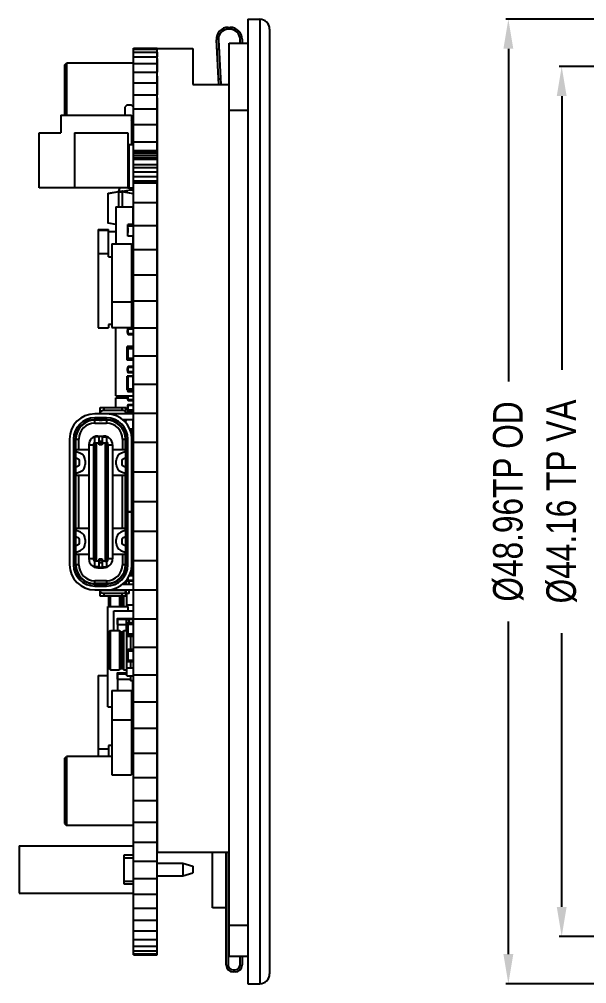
# Model space of a CAD drawing. Header units: millimetres. Extents: x -49 to 153, y -182 to -55.
# Drawn here: x -49.02 to -20.23, y -151.05 to -102.09 of the extents above; entities that cross this region are included whole.
import ezdxf

# ---------------------------------------------------------------- set-up
doc = ezdxf.new("R2010")
doc.units = ezdxf.units.MM
doc.header["$LTSCALE"] = 1.21
doc.header["$MEASUREMENT"] = 0
doc.header["$PDMODE"] = 3
doc.header["$PDSIZE"] = 0.3125
doc.layers.get('0').update_dxf_attribs({"linetype": 'CONTINUOUS'})
doc.layers.get('DEFPOINTS').update_dxf_attribs({"linetype": 'CONTINUOUS'})
doc.layers.add('Dim', color=3, linetype='CONTINUOUS', lineweight=25)
doc.styles.get("Standard").update_dxf_attribs({"font": 'txt', "width": 0.8})
doc.dimstyles.get("Standard").update_dxf_attribs({"dimtxt": 0.15625, "dimasz": 0.1875, "dimexe": 0.125, "dimexo": 0.0625, "dimgap": 0.09, "dimtad": 0, "dimtih": 1, "dimtoh": 1, "dimzin": 4, "dimdsep": 46, "dimtxsty": 'Standard', "dimblk": '_FILLED', "dimblk1": '_FILLED', "dimblk2": '_FILLED', "dimcen": 0.09, "dimazin": 1, "dimtp": 0.01, "dimtm": 0.01, "dimtfac": 1, "dimtofl": 0, "dimtmove": 0, "dimatfit": 3, "dimldrblk": '_FILLED', "dimfxl": 1, "dimtolj": 1, "dimtzin": 4, "dimarcsym": 0})

# ---------------------------------------------------------------- blocks, each defined once
blk = doc.blocks.new('_FILLED')
at = {"color": 0, "linetype": 'ByBlock'}
blk.add_solid([(0, 0), (-1, 0.167), (-1, -0.167)], dxfattribs=at)
blk = doc.blocks.new('*D60')
at = {"layer": 'DEFPOINTS', "color": 0}
for p in [(8.742, -104.694), (-18.975, -148.454), (8.742, -148.454)]:
    blk.add_point(p, dxfattribs=at)
at = {"layer": 'Dim', "color": 0, "lineweight": -2}
for p, q in [((8.68, -104.694), (-19.1, -104.694)), ((-18.975, -106.194), (-18.975, -119.884)), ((-18.975, -146.954), (-18.975, -133.264)), ((8.68, -148.454), (-19.1, -148.454))]:
    blk.add_line(p, q, dxfattribs=at)
at = {"layer": 'Dim', "color": 0, "lineweight": -2, "xscale": 1.5, "yscale": 1.5, "zscale": 1.5}
for p, rotation in [((-18.975, -104.694), 90), ((-18.975, -148.454), 270)]:
    blk.add_blockref('_FILLED', p, dxfattribs=dict(at, rotation=rotation))
at = {"layer": 'Dim', "color": 0, "insert": (-18.975, -126.574), "char_height": 1.5, "attachment_point": 5, "rotation": 90, "line_spacing_factor": 1.5}
blk.add_mtext('\\A1;%%C43.76 TP AA', dxfattribs=at)
blk = doc.blocks.new('*D61')
at = {"layer": 'DEFPOINTS', "color": 0}
for p in [(8.742, -102.094), (-24.203, -151.054), (8.742, -151.054)]:
    blk.add_point(p, dxfattribs=at)
at = {"layer": 'Dim', "color": 0, "lineweight": -2}
for p, q in [((8.68, -102.094), (-24.328, -102.094)), ((-24.203, -103.594), (-24.203, -120.484)), ((-24.203, -149.554), (-24.203, -132.664)), ((8.68, -151.054), (-24.328, -151.054))]:
    blk.add_line(p, q, dxfattribs=at)
at = {"layer": 'Dim', "color": 0, "lineweight": -2, "xscale": 1.5, "yscale": 1.5, "zscale": 1.5}
for p, rotation in [((-24.203, -102.094), 90.00000000000001), ((-24.203, -151.054), 270)]:
    blk.add_blockref('_FILLED', p, dxfattribs=dict(at, rotation=rotation))
at = {"layer": 'Dim', "color": 0, "insert": (-24.203, -126.574), "char_height": 1.5, "attachment_point": 5, "rotation": 90, "line_spacing_factor": 1.5}
blk.add_mtext('\\A1;%%C48.96TP OD', dxfattribs=at)
blk = doc.blocks.new('*D63')
at = {"layer": 'DEFPOINTS', "color": 0}
for p in [(8.742, -104.494), (-21.498, -148.654), (8.742, -148.654)]:
    blk.add_point(p, dxfattribs=at)
at = {"layer": 'Dim', "color": 0, "lineweight": -2}
for p, q in [((8.68, -104.494), (-21.623, -104.494)), ((-21.498, -105.994), (-21.498, -119.884)), ((-21.498, -147.154), (-21.498, -133.264)), ((8.68, -148.654), (-21.623, -148.654))]:
    blk.add_line(p, q, dxfattribs=at)
at = {"layer": 'Dim', "color": 0, "lineweight": -2, "xscale": 1.5, "yscale": 1.5, "zscale": 1.5}
for p, rotation in [((-21.498, -104.494), 90), ((-21.498, -148.654), 270)]:
    blk.add_blockref('_FILLED', p, dxfattribs=dict(at, rotation=rotation))
at = {"layer": 'Dim', "color": 0, "insert": (-21.498, -126.574), "char_height": 1.5, "attachment_point": 5, "rotation": 90, "line_spacing_factor": 1.5}
blk.add_mtext('\\A1;%%C44.16 TP VA', dxfattribs=at)

msp = doc.modelspace()

# ---------------------------------------------------------------- linework, layer by layer
at = {"color": 7, "linetype": 'Continuous'}
for p, q in [((-37.416, -102.094), (-37.416, -151.054)), ((-37.416, -102.094), (-36.816, -102.094)), ((-36.816, -102.094), (-36.816, -151.054)), ((-38.416, -102.504), (-38.316, -102.504)), ((-38.316, -102.604), (-38.416, -102.604)), ((-36.316, -102.594), (-36.316, -150.554)), ((-38.887, -105.408), (-39.015, -103.138)), ((-38.915, -103.133), (-38.787, -105.408)), ((-38.366, -149.654), (-38.366, -103.304)), ((-38.366, -103.304), (-37.416, -103.304)), ((-37.816, -103.304), (-37.816, -103.104)), ((-37.716, -103.104), (-37.716, -103.304)), ((-43.216, -149.586), (-43.216, -103.562)), ((-43.216, -103.562), (-42.018, -103.562)), ((-43.216, -103.611), (-42.018, -103.611)), ((-43.216, -103.758), (-42.018, -103.758)), ((-42.018, -108.875), (-42.018, -103.562)), ((-42.016, -103.574), (-40.216, -103.574)), ((-42.016, -103.758), (-42.016, -104.003)), ((-40.216, -103.574), (-40.216, -105.408)), ((-38.887, -103.634), (-38.987, -103.634)), ((-43.216, -104.003), (-42.018, -104.003)), ((-42.016, -104.089), (-42.016, -104.782)), ((-43.216, -104.345), (-42.018, -104.345)), ((-43.216, -104.782), (-42.018, -104.782)), ((-42.016, -104.974), (-42.016, -105.934)), ((-38.803, -105.134), (-38.903, -105.134)), ((-43.216, -105.313), (-42.018, -105.313)), ((-40.216, -105.408), (-38.366, -105.408)), ((-43.216, -105.934), (-42.018, -105.934)), ((-42.016, -106.074), (-42.016, -144.374)), ((-43.216, -106.644), (-42.018, -106.644)), ((-38.366, -106.703), (-37.416, -106.703)), ((-43.216, -107.439), (-42.018, -107.439)), ((-43.216, -108.316), (-42.018, -108.316)), ((-43.216, -108.76), (-42.018, -108.76)), ((-43.216, -108.776), (-42.018, -108.776)), ((-43.216, -108.875), (-42.018, -108.875)), ((-43.216, -108.992), (-42.018, -108.992)), ((-43.216, -109.109), (-42.018, -109.109)), ((-43.216, -109.196), (-42.018, -109.196)), ((-43.216, -109.467), (-42.018, -109.467)), ((-43.216, -109.619), (-42.018, -109.619)), ((-43.216, -109.838), (-42.018, -109.838)), ((-43.216, -110.073), (-42.018, -110.073)), ((-43.216, -110.301), (-42.018, -110.301)), ((-43.216, -110.324), (-42.018, -110.324)), ((-43.216, -110.39), (-42.018, -110.39)), ((-42.018, -149.586), (-42.018, -110.324)), ((-43.216, -111.399), (-42.018, -111.399)), ((-43.216, -112.563), (-42.018, -112.563)), ((-43.216, -113.787), (-42.018, -113.787)), ((-43.216, -115.066), (-42.018, -115.066)), ((-43.216, -116.394), (-42.018, -116.394)), ((-43.216, -117.766), (-42.018, -117.766)), ((-43.216, -119.175), (-42.018, -119.175)), ((-43.216, -120.616), (-42.018, -120.616)), ((-43.216, -122.083), (-42.018, -122.083)), ((-43.216, -123.568), (-42.018, -123.568)), ((-43.216, -125.067), (-42.018, -125.067)), ((-43.216, -126.572), (-42.018, -126.572)), ((-43.216, -128.077), (-42.018, -128.077)), ((-43.216, -129.576), (-42.018, -129.576)), ((-43.216, -131.062), (-42.018, -131.062)), ((-43.216, -132.528), (-42.018, -132.528)), ((-43.216, -133.969), (-42.018, -133.969)), ((-43.216, -135.379), (-42.018, -135.379)), ((-43.216, -136.75), (-42.018, -136.75)), ((-43.216, -138.078), (-42.018, -138.078)), ((-43.216, -139.357), (-42.018, -139.357)), ((-43.216, -140.581), (-42.018, -140.581)), ((-43.216, -141.746), (-42.018, -141.746)), ((-43.216, -142.845), (-42.018, -142.845)), ((-43.216, -143.874), (-42.018, -143.874)), ((-42.016, -144.374), (-38.366, -144.374)), ((-39.216, -147.197), (-39.216, -144.374)), ((-38.516, -150.104), (-38.516, -144.374)), ((-38.416, -144.374), (-38.416, -150.104)), ((-43.216, -144.83), (-42.018, -144.83)), ((-43.216, -145.707), (-42.018, -145.707)), ((-43.216, -146.502), (-42.018, -146.502)), ((-43.216, -147.212), (-42.018, -147.212)), ((-38.516, -147.197), (-39.216, -147.197)), ((-43.216, -147.834), (-42.018, -147.834)), ((-38.366, -148.082), (-37.416, -148.082)), ((-43.216, -148.364), (-42.018, -148.364)), ((-43.216, -148.802), (-42.018, -148.802)), ((-43.216, -149.144), (-42.018, -149.144)), ((-43.216, -149.389), (-42.018, -149.389)), ((-43.216, -149.537), (-42.018, -149.537)), ((-43.216, -149.586), (-42.018, -149.586)), ((-38.366, -149.654), (-37.416, -149.654)), ((-37.816, -150.104), (-37.816, -149.654)), ((-37.716, -149.654), (-37.716, -150.104)), ((-38.166, -150.354), (-38.066, -150.354)), ((-38.066, -150.454), (-38.166, -150.454)), ((-37.416, -151.054), (-36.816, -151.054))]:
    msp.add_line(p, q, dxfattribs=at)
at = {"color": 6, "linetype": 'Continuous'}
for p, q in [((-46.716, -104.424), (-46.616, -104.324)), ((-46.716, -104.424), (-46.716, -106.955)), ((-46.616, -104.324), (-46.616, -106.955)), ((-43.216, -104.324), (-46.616, -104.324)), ((-43.566, -106.455), (-43.666, -106.555)), ((-43.666, -106.555), (-43.666, -106.955)), ((-43.316, -106.455), (-43.566, -106.455)), ((-43.216, -106.555), (-43.316, -106.455)), ((-46.916, -106.955), (-46.916, -107.855)), ((-46.916, -106.955), (-43.316, -106.955)), ((-43.316, -106.955), (-43.316, -108.455)), ((-43.316, -107.229), (-43.216, -107.055)), ((-48.016, -110.655), (-48.016, -107.855)), ((-48.016, -107.855), (-46.916, -107.855)), ((-46.216, -107.855), (-46.216, -110.655)), ((-46.216, -107.855), (-43.516, -107.855)), ((-43.516, -107.855), (-43.516, -110.655)), ((-43.216, -107.824), (-43.316, -107.824)), ((-43.516, -108.455), (-43.466, -108.455)), ((-43.466, -108.455), (-43.466, -110.655)), ((-43.466, -108.455), (-43.216, -108.455)), ((-46.216, -110.655), (-48.016, -110.655)), ((-43.516, -110.655), (-46.216, -110.655)), ((-44.516, -110.948), (-44.516, -112.426)), ((-44.516, -110.948), (-44.5, -110.948)), ((-44.5, -110.928), (-43.981, -110.837)), ((-43.981, -110.857), (-44.5, -110.948)), ((-44.5, -110.948), (-44.5, -110.928)), ((-44.5, -112.426), (-44.5, -110.948)), ((-43.981, -110.819), (-43.981, -110.837)), ((-43.801, -110.837), (-43.981, -110.837)), ((-43.981, -110.857), (-43.981, -110.837)), ((-43.981, -110.857), (-43.981, -111.616)), ((-43.981, -110.857), (-43.801, -110.857)), ((-43.801, -110.837), (-43.233, -110.937)), ((-43.801, -110.857), (-43.801, -110.837)), ((-43.801, -110.857), (-43.801, -111.616)), ((-43.233, -110.957), (-43.801, -110.857)), ((-43.784, -110.817), (-43.371, -110.759)), ((-43.551, -110.881), (-43.551, -110.861)), ((-43.541, -110.861), (-43.551, -110.861)), ((-43.541, -110.883), (-43.541, -110.783)), ((-43.516, -110.655), (-43.466, -110.655)), ((-43.466, -110.655), (-43.216, -110.655)), ((-43.216, -110.77), (-43.45, -110.77)), ((-43.233, -110.937), (-43.233, -110.957)), ((-43.233, -110.957), (-43.233, -112.417)), ((-44.116, -111.616), (-44.116, -113.493)), ((-44.116, -111.616), (-43.236, -111.616)), ((-43.236, -112.504), (-43.236, -111.616)), ((-44.5, -112.426), (-44.516, -112.426)), ((-44.5, -112.426), (-44.116, -112.494)), ((-44.5, -112.446), (-44.5, -112.426)), ((-44.116, -112.513), (-44.5, -112.446)), ((-43.516, -113.103), (-43.516, -112.504)), ((-43.216, -112.504), (-43.516, -112.504)), ((-43.216, -112.603), (-43.516, -112.603)), ((-43.236, -112.418), (-43.233, -112.417)), ((-43.233, -112.437), (-43.236, -112.437)), ((-43.233, -112.417), (-43.233, -112.437)), ((-45.016, -112.773), (-45.016, -117.754)), ((-45.016, -112.773), (-44.488, -112.773)), ((-45.016, -112.807), (-44.488, -112.807)), ((-44.488, -114.153), (-44.488, -112.773)), ((-44.488, -112.866), (-44.116, -112.868)), ((-43.517, -112.688), (-43.517, -112.919)), ((-43.517, -112.688), (-43.516, -112.688)), ((-43.517, -112.723), (-43.516, -112.723)), ((-43.517, -112.763), (-43.516, -112.763)), ((-43.516, -112.77), (-43.517, -112.77)), ((-43.517, -112.792), (-43.516, -112.792)), ((-43.517, -112.799), (-43.516, -112.799)), ((-43.517, -112.858), (-43.516, -112.858)), ((-43.517, -112.919), (-43.516, -112.919)), ((-44.316, -113.493), (-44.316, -117.738)), ((-44.316, -113.493), (-43.318, -113.493)), ((-43.216, -113.103), (-43.516, -113.103)), ((-43.318, -113.493), (-43.318, -117.738)), ((-43.252, -113.524), (-43.318, -113.524)), ((-43.318, -113.544), (-43.232, -113.544)), ((-43.252, -113.524), (-43.252, -113.616)), ((-43.236, -113.531), (-43.236, -113.103)), ((-43.236, -113.187), (-43.216, -113.187)), ((-43.232, -113.616), (-43.232, -113.544)), ((-45.016, -113.981), (-44.488, -113.981)), ((-43.216, -113.616), (-43.318, -113.616)), ((-44.488, -114.153), (-44.316, -114.153)), ((-43.216, -114.116), (-43.318, -114.116)), ((-43.236, -114.629), (-43.236, -114.116)), ((-43.236, -114.292), (-43.216, -114.292)), ((-43.236, -114.376), (-43.216, -114.376)), ((-43.216, -114.629), (-43.318, -114.629)), ((-43.216, -115.129), (-43.318, -115.129)), ((-43.318, -115.204), (-43.216, -115.204)), ((-43.216, -115.643), (-43.318, -115.643)), ((-44.316, -116.438), (-43.318, -116.438)), ((-43.216, -116.143), (-43.318, -116.143)), ((-43.318, -116.276), (-43.216, -116.276)), ((-43.216, -116.476), (-43.318, -116.476)), ((-43.247, -116.818), (-43.318, -116.818)), ((-43.318, -116.849), (-43.216, -116.849)), ((-43.247, -116.818), (-43.247, -117.123)), ((-43.247, -117.093), (-43.318, -117.093)), ((-43.318, -117.123), (-43.247, -117.123)), ((-43.318, -117.123), (-43.247, -117.123)), ((-43.236, -117.121), (-43.236, -117.788)), ((-45.016, -117.754), (-44.488, -117.754)), ((-44.488, -117.582), (-44.488, -117.754)), ((-44.316, -117.582), (-44.488, -117.582)), ((-44.316, -117.738), (-43.318, -117.738)), ((-44.116, -121.205), (-44.116, -117.738)), ((-43.523, -117.888), (-43.521, -117.888)), ((-43.523, -117.996), (-43.523, -117.889)), ((-43.523, -117.933), (-43.521, -117.933)), ((-43.521, -117.951), (-43.523, -117.951)), ((-43.521, -117.817), (-43.521, -118.061)), ((-43.521, -117.817), (-43.216, -117.817)), ((-43.49, -118.091), (-43.49, -117.786)), ((-43.247, -117.786), (-43.49, -117.786)), ((-43.247, -117.786), (-43.247, -118.091)), ((-43.236, -117.574), (-43.216, -117.574)), ((-43.216, -117.674), (-43.236, -117.674)), ((-43.216, -117.674), (-43.236, -117.674)), ((-43.236, -117.713), (-43.216, -117.713)), ((-43.523, -117.995), (-43.521, -117.995)), ((-43.523, -117.996), (-43.521, -117.996)), ((-43.247, -118.061), (-43.521, -118.061)), ((-43.49, -118.091), (-43.247, -118.091)), ((-43.49, -118.091), (-43.247, -118.091)), ((-43.236, -118.089), (-43.236, -118.713)), ((-43.236, -118.292), (-43.216, -118.292)), ((-43.221, -118.076), (-43.216, -118.076)), ((-43.216, -118.276), (-43.221, -118.276)), ((-43.551, -118.951), (-43.551, -118.849)), ((-43.541, -118.849), (-43.551, -118.849)), ((-43.541, -118.899), (-43.551, -118.899)), ((-43.541, -118.951), (-43.551, -118.951)), ((-43.551, -119.066), (-43.551, -118.964)), ((-43.541, -118.964), (-43.551, -118.964)), ((-43.541, -118.97), (-43.551, -118.97)), ((-43.541, -119.393), (-43.541, -118.713)), ((-43.216, -118.713), (-43.541, -118.713)), ((-43.541, -118.763), (-43.516, -118.763)), ((-43.541, -118.813), (-43.521, -118.813)), ((-43.523, -118.927), (-43.523, -118.853)), ((-43.523, -118.853), (-43.521, -118.853)), ((-43.523, -118.864), (-43.521, -118.864)), ((-43.521, -118.916), (-43.523, -118.916)), ((-43.523, -118.927), (-43.521, -118.927)), ((-43.523, -119.029), (-43.523, -118.955)), ((-43.521, -118.955), (-43.523, -118.955)), ((-43.521, -118.778), (-43.521, -119.327)), ((-43.521, -118.778), (-43.216, -118.778)), ((-43.521, -118.809), (-43.216, -118.809)), ((-43.516, -118.738), (-43.516, -118.762)), ((-43.241, -118.738), (-43.516, -118.738)), ((-43.49, -119.357), (-43.49, -118.748)), ((-43.247, -118.748), (-43.49, -118.748)), ((-43.247, -118.748), (-43.247, -119.357)), ((-43.241, -118.738), (-43.241, -118.748)), ((-43.236, -118.576), (-43.216, -118.576)), ((-43.541, -119.019), (-43.551, -119.019)), ((-43.541, -119.064), (-43.551, -119.064)), ((-43.541, -119.066), (-43.551, -119.066)), ((-43.551, -119.181), (-43.551, -119.079)), ((-43.541, -119.079), (-43.551, -119.079)), ((-43.541, -119.13), (-43.551, -119.13)), ((-43.541, -119.181), (-43.551, -119.181)), ((-43.551, -119.254), (-43.551, -119.218)), ((-43.541, -119.218), (-43.551, -119.218)), ((-43.541, -119.227), (-43.551, -119.227)), ((-43.541, -119.254), (-43.551, -119.254)), ((-43.541, -119.293), (-43.521, -119.293)), ((-43.541, -119.343), (-43.516, -119.343)), ((-43.216, -119.393), (-43.541, -119.393)), ((-43.523, -118.992), (-43.521, -118.992)), ((-43.521, -119.029), (-43.523, -119.029)), ((-43.523, -119.136), (-43.523, -119.059)), ((-43.523, -119.059), (-43.521, -119.059)), ((-43.523, -119.136), (-43.521, -119.136)), ((-43.523, -119.233), (-43.523, -119.16)), ((-43.521, -119.16), (-43.523, -119.16)), ((-43.523, -119.196), (-43.521, -119.196)), ((-43.521, -119.233), (-43.523, -119.233)), ((-43.521, -119.296), (-43.216, -119.296)), ((-43.247, -119.327), (-43.521, -119.327)), ((-43.516, -119.343), (-43.516, -119.368)), ((-43.241, -119.368), (-43.516, -119.368)), ((-43.49, -119.357), (-43.247, -119.357)), ((-43.241, -119.357), (-43.241, -119.368)), ((-43.236, -119.393), (-43.236, -119.725)), ((-43.236, -119.44), (-43.216, -119.44)), ((-43.216, -119.437), (-43.216, -119.437)), ((-43.523, -119.932), (-43.523, -119.825)), ((-43.523, -119.825), (-43.521, -119.825)), ((-43.523, -119.869), (-43.521, -119.869)), ((-43.521, -119.887), (-43.523, -119.887)), ((-43.523, -119.932), (-43.521, -119.932)), ((-43.521, -119.753), (-43.521, -119.997)), ((-43.521, -119.753), (-43.216, -119.753)), ((-43.49, -120.028), (-43.49, -119.723)), ((-43.247, -119.723), (-43.49, -119.723)), ((-43.247, -119.723), (-43.247, -120.028)), ((-43.551, -120.774), (-43.551, -120.349)), ((-43.541, -120.349), (-43.551, -120.349)), ((-43.541, -120.362), (-43.551, -120.362)), ((-43.541, -120.385), (-43.551, -120.385)), ((-43.541, -120.419), (-43.551, -120.419)), ((-43.541, -120.422), (-43.551, -120.422)), ((-43.541, -120.913), (-43.541, -120.211)), ((-43.216, -120.211), (-43.541, -120.211)), ((-43.541, -120.261), (-43.516, -120.261)), ((-43.516, -120.311), (-43.541, -120.311)), ((-43.247, -119.997), (-43.521, -119.997)), ((-43.516, -120.236), (-43.516, -120.866)), ((-43.241, -120.236), (-43.516, -120.236)), ((-43.49, -120.028), (-43.247, -120.028)), ((-43.241, -120.866), (-43.241, -120.236)), ((-43.216, -120.311), (-43.241, -120.311)), ((-43.241, -120.333), (-43.216, -120.333)), ((-43.236, -120.025), (-43.236, -120.211)), ((-43.541, -120.474), (-43.551, -120.474)), ((-43.541, -120.524), (-43.551, -120.524)), ((-43.541, -120.537), (-43.551, -120.537)), ((-43.541, -120.639), (-43.551, -120.639)), ((-43.541, -120.65), (-43.551, -120.65)), ((-43.541, -120.653), (-43.551, -120.653)), ((-43.541, -120.704), (-43.551, -120.704)), ((-43.541, -120.755), (-43.551, -120.755)), ((-43.541, -120.774), (-43.551, -120.774)), ((-43.516, -120.791), (-43.541, -120.791)), ((-43.541, -120.841), (-43.516, -120.841)), ((-43.216, -120.891), (-43.541, -120.891)), ((-43.216, -120.913), (-43.541, -120.913)), ((-43.521, -120.913), (-43.521, -120.965)), ((-43.241, -120.866), (-43.516, -120.866)), ((-43.49, -120.996), (-43.49, -120.913)), ((-43.247, -120.913), (-43.247, -120.996)), ((-43.216, -120.791), (-43.241, -120.791)), ((-44.116, -121.205), (-43.236, -121.205)), ((-44.116, -121.805), (-44.116, -121.304)), ((-44.116, -121.304), (-43.523, -121.304)), ((-43.523, -121.345), (-43.523, -121.238)), ((-43.523, -121.238), (-43.521, -121.238)), ((-43.523, -121.282), (-43.521, -121.282)), ((-43.521, -121.3), (-43.523, -121.3)), ((-43.523, -121.345), (-43.521, -121.345)), ((-43.247, -120.965), (-43.521, -120.965)), ((-43.521, -121.205), (-43.521, -121.41)), ((-43.247, -121.41), (-43.521, -121.41)), ((-43.49, -120.996), (-43.247, -120.996)), ((-43.49, -121.441), (-43.49, -121.205)), ((-43.247, -121.205), (-43.247, -121.441)), ((-43.236, -120.994), (-43.236, -121.205)), ((-43.236, -121.166), (-43.216, -121.166)), ((-44.906, -122.125), (-44.906, -121.805)), ((-44.906, -121.805), (-43.606, -121.805)), ((-44.706, -121.955), (-44.706, -121.805)), ((-43.806, -121.805), (-43.806, -121.955)), ((-43.606, -122.125), (-43.606, -121.805)), ((-43.523, -121.868), (-43.523, -121.761)), ((-43.523, -121.761), (-43.521, -121.761)), ((-43.523, -121.806), (-43.521, -121.806)), ((-43.521, -121.823), (-43.523, -121.823)), ((-43.523, -121.868), (-43.521, -121.868)), ((-43.521, -121.689), (-43.521, -121.933)), ((-43.521, -121.689), (-43.216, -121.689)), ((-43.49, -121.441), (-43.247, -121.441)), ((-43.49, -121.964), (-43.49, -121.659)), ((-43.247, -121.659), (-43.49, -121.659)), ((-43.247, -121.659), (-43.247, -121.964)), ((-43.236, -121.438), (-43.236, -121.661)), ((-43.216, -122.125), (-45.186, -122.125)), ((-45.186, -122.325), (-45.186, -122.425)), ((-44.586, -122.325), (-45.186, -122.325)), ((-44.906, -122.105), (-43.606, -122.105)), ((-43.806, -121.955), (-44.706, -121.955)), ((-44.586, -122.425), (-44.586, -122.325)), ((-44.506, -122.105), (-44.506, -122.125)), ((-44.356, -122.125), (-44.356, -122.105)), ((-44.156, -122.105), (-44.156, -122.125)), ((-44.006, -122.125), (-44.006, -122.105)), ((-43.262, -122.113), (-43.606, -122.113)), ((-43.523, -122.113), (-43.523, -122.101)), ((-43.523, -122.101), (-43.521, -122.101)), ((-43.247, -121.933), (-43.521, -121.933)), ((-43.521, -122.03), (-43.521, -122.113)), ((-43.521, -122.03), (-43.216, -122.03)), ((-43.49, -121.964), (-43.247, -121.964)), ((-43.49, -122.113), (-43.49, -121.999)), ((-43.247, -121.999), (-43.49, -121.999)), ((-43.262, -122.113), (-43.262, -122.125)), ((-43.247, -121.999), (-43.247, -122.117)), ((-43.236, -121.962), (-43.236, -122.001)), ((-45.856, -122.69), (-45.856, -122.717)), ((-45.736, -122.595), (-45.701, -122.595)), ((-44.586, -122.425), (-45.186, -122.425)), ((-45.186, -122.595), (-45.186, -122.445)), ((-44.393, -122.445), (-45.186, -122.445)), ((-45.186, -122.595), (-44.586, -122.595)), ((-44.961, -122.445), (-44.961, -122.425)), ((-44.961, -122.439), (-44.811, -122.439)), ((-44.811, -122.425), (-44.811, -122.445)), ((-44.586, -122.445), (-44.586, -122.595)), ((-43.216, -122.425), (-43.762, -122.425)), ((-43.696, -122.445), (-43.742, -122.445)), ((-43.696, -122.487), (-43.696, -122.445)), ((-43.648, -122.54), (-43.606, -122.505)), ((-43.606, -122.425), (-43.606, -122.505)), ((-43.262, -122.425), (-43.262, -122.933)), ((-43.232, -122.903), (-43.232, -122.425)), ((-43.232, -122.657), (-43.216, -122.657)), ((-45.196, -123.3), (-45.196, -129.89)), ((-44.961, -123.3), (-45.196, -123.3)), ((-45.036, -123.3), (-45.036, -123.25)), ((-45.036, -123.25), (-44.736, -123.25)), ((-44.961, -123.7), (-44.961, -123.25)), ((-44.961, -123.257), (-44.811, -123.257)), ((-44.811, -123.25), (-44.811, -123.7)), ((-44.811, -123.3), (-44.576, -123.3)), ((-44.736, -123.25), (-44.736, -123.3)), ((-44.576, -129.89), (-44.576, -123.3)), ((-43.232, -122.903), (-43.412, -122.903)), ((-43.399, -122.933), (-43.262, -122.933)), ((-43.262, -122.984), (-43.378, -122.984)), ((-43.256, -122.995), (-43.375, -122.995)), ((-43.262, -122.984), (-43.262, -122.995)), ((-43.256, -130.195), (-43.256, -122.995)), ((-43.256, -123.014), (-43.232, -123.014)), ((-43.256, -123.145), (-43.216, -123.145)), ((-43.253, -122.932), (-43.247, -122.932)), ((-43.247, -122.929), (-43.247, -122.932)), ((-43.236, -122.93), (-43.236, -122.998)), ((-43.232, -123.145), (-43.232, -123.014)), ((-46.466, -123.405), (-46.466, -129.785)), ((-46.266, -123.405), (-46.266, -129.785)), ((-46.166, -123.405), (-46.266, -123.405)), ((-46.166, -123.405), (-46.166, -129.785)), ((-46.146, -124.013), (-46.146, -123.4)), ((-46.146, -123.405), (-45.996, -123.405)), ((-45.996, -123.945), (-45.996, -123.405)), ((-45.486, -123.7), (-45.486, -129.49)), ((-45.486, -123.7), (-45.256, -123.7)), ((-45.256, -123.7), (-45.256, -129.49)), ((-45.236, -123.67), (-45.236, -124.02)), ((-45.236, -123.67), (-45.201, -123.67)), ((-45.196, -123.556), (-45.111, -123.59)), ((-45.111, -123.59), (-45.111, -129.6)), ((-45.111, -123.59), (-44.961, -123.59)), ((-44.811, -123.525), (-44.961, -123.525)), ((-44.961, -123.618), (-44.811, -123.618)), ((-44.811, -123.7), (-44.961, -123.7)), ((-44.811, -123.59), (-44.661, -123.59)), ((-44.661, -123.59), (-44.576, -123.556)), ((-44.661, -123.59), (-44.661, -129.6)), ((-44.575, -123.67), (-44.57, -123.67)), ((-44.57, -123.67), (-44.536, -123.67)), ((-44.536, -125.52), (-44.536, -123.67)), ((-44.516, -123.7), (-44.516, -129.49)), ((-44.516, -123.7), (-44.286, -123.7)), ((-44.286, -123.7), (-44.286, -129.49)), ((-43.776, -123.405), (-43.776, -123.945)), ((-43.776, -123.405), (-43.626, -123.405)), ((-43.626, -124.013), (-43.626, -123.4)), ((-43.606, -129.785), (-43.606, -123.405)), ((-43.506, -123.405), (-43.606, -123.405)), ((-43.506, -127.095), (-43.506, -123.405)), ((-43.306, -129.785), (-43.306, -123.405)), ((-43.216, -123.395), (-43.256, -123.395)), ((-43.256, -123.41), (-43.216, -123.41)), ((-43.256, -123.455), (-43.216, -123.455)), ((-43.232, -123.41), (-43.232, -123.395)), ((-46.166, -124.347), (-46.025, -124.409)), ((-45.486, -123.945), (-46.146, -123.945)), ((-46.146, -124.833), (-46.146, -124.356)), ((-45.905, -124.135), (-46.106, -124.046)), ((-45.196, -124.02), (-45.236, -124.02)), ((-44.536, -124.02), (-44.576, -124.02)), ((-43.626, -123.945), (-44.286, -123.945)), ((-43.665, -124.046), (-43.867, -124.135)), ((-43.746, -124.409), (-43.606, -124.347)), ((-43.626, -124.356), (-43.626, -124.833)), ((-43.306, -124.245), (-43.256, -124.245)), ((-43.256, -123.955), (-43.216, -123.955)), ((-43.216, -124.185), (-43.256, -124.185)), ((-43.256, -124.205), (-43.216, -124.205)), ((-46.025, -124.78), (-46.166, -124.842)), ((-45.966, -124.689), (-45.966, -124.501)), ((-45.666, -124.501), (-45.666, -124.689)), ((-44.106, -124.689), (-44.106, -124.501)), ((-43.806, -124.501), (-43.806, -124.689)), ((-43.606, -124.842), (-43.746, -124.78)), ((-43.626, -124.625), (-43.606, -124.625)), ((-43.306, -124.625), (-43.256, -124.625)), ((-43.216, -124.445), (-43.256, -124.445)), ((-43.256, -124.745), (-43.216, -124.745)), ((-43.217, -124.458), (-43.216, -124.458)), ((-43.216, -124.658), (-43.217, -124.658)), ((-46.146, -128.013), (-46.146, -125.176)), ((-46.146, -125.245), (-45.486, -125.245)), ((-46.106, -125.143), (-45.905, -125.055)), ((-45.996, -127.945), (-45.996, -125.245)), ((-45.236, -125.17), (-45.236, -125.52)), ((-45.236, -125.17), (-45.196, -125.17)), ((-44.576, -125.17), (-44.536, -125.17)), ((-44.286, -125.245), (-43.626, -125.245)), ((-43.867, -125.055), (-43.665, -125.143)), ((-43.776, -127.945), (-43.776, -125.245)), ((-43.626, -128.013), (-43.626, -125.176)), ((-43.216, -124.945), (-43.256, -124.945)), ((-43.256, -125.245), (-43.216, -125.245)), ((-45.196, -125.52), (-45.236, -125.52)), ((-45.236, -125.72), (-45.236, -125.97)), ((-45.236, -125.72), (-45.196, -125.72)), ((-44.536, -125.52), (-44.576, -125.52)), ((-44.576, -125.72), (-44.536, -125.72)), ((-44.571, -125.52), (-44.571, -125.72)), ((-44.536, -125.97), (-44.536, -125.72)), ((-43.626, -125.523), (-43.606, -125.495)), ((-43.606, -125.645), (-43.626, -125.645)), ((-43.216, -125.445), (-43.256, -125.445)), ((-43.216, -125.525), (-43.256, -125.525)), ((-43.256, -125.745), (-43.216, -125.745)), ((-45.196, -125.97), (-45.236, -125.97)), ((-45.236, -126.22), (-45.236, -126.47)), ((-45.236, -126.22), (-45.196, -126.22)), ((-44.536, -125.97), (-44.576, -125.97)), ((-44.576, -126.22), (-44.536, -126.22)), ((-44.571, -125.97), (-44.571, -126.22)), ((-44.536, -126.47), (-44.536, -126.22)), ((-43.626, -126.046), (-43.606, -126.018)), ((-43.216, -125.945), (-43.256, -125.945)), ((-43.256, -126.245), (-43.216, -126.245)), ((-43.236, -125.945), (-43.236, -126.245)), ((-43.232, -125.955), (-43.236, -125.955)), ((-43.232, -125.955), (-43.232, -125.945)), ((-45.196, -126.47), (-45.236, -126.47)), ((-45.236, -126.72), (-45.236, -126.97)), ((-45.236, -126.72), (-45.196, -126.72)), ((-44.536, -126.47), (-44.576, -126.47)), ((-44.576, -126.72), (-44.536, -126.72)), ((-44.571, -126.47), (-44.571, -126.72)), ((-44.536, -126.97), (-44.536, -126.72)), ((-43.216, -126.445), (-43.256, -126.445)), ((-43.216, -126.665), (-43.256, -126.665)), ((-43.256, -126.745), (-43.216, -126.745)), ((-43.236, -126.665), (-43.236, -126.745)), ((-45.196, -126.97), (-45.236, -126.97)), ((-45.236, -127.22), (-45.236, -127.47)), ((-45.236, -127.22), (-45.196, -127.22)), ((-44.536, -126.97), (-44.576, -126.97)), ((-44.576, -127.22), (-44.536, -127.22)), ((-44.571, -126.97), (-44.571, -127.22)), ((-44.536, -127.47), (-44.536, -127.22)), ((-43.606, -127.172), (-43.626, -127.143)), ((-43.306, -127.095), (-43.606, -127.095)), ((-43.606, -127.105), (-43.306, -127.105)), ((-43.506, -129.785), (-43.506, -127.105)), ((-43.336, -127.095), (-43.336, -127.105)), ((-43.216, -126.945), (-43.256, -126.945)), ((-43.216, -127.081), (-43.256, -127.081)), ((-43.256, -127.245), (-43.216, -127.245)), ((-43.247, -126.945), (-43.247, -127.081)), ((-45.196, -127.47), (-45.236, -127.47)), ((-45.236, -127.67), (-45.236, -128.02)), ((-45.236, -127.67), (-45.196, -127.67)), ((-44.536, -127.47), (-44.576, -127.47)), ((-44.576, -127.67), (-44.536, -127.67)), ((-44.571, -127.47), (-44.571, -127.67)), ((-44.536, -129.52), (-44.536, -127.67)), ((-43.626, -127.545), (-43.606, -127.545)), ((-43.606, -127.695), (-43.626, -127.666)), ((-43.216, -127.445), (-43.256, -127.445)), ((-43.216, -127.663), (-43.256, -127.663)), ((-43.256, -127.745), (-43.216, -127.745)), ((-43.236, -127.445), (-43.236, -127.663)), ((-45.486, -127.945), (-46.146, -127.945)), ((-45.905, -128.135), (-46.106, -128.046)), ((-45.196, -128.02), (-45.236, -128.02)), ((-44.536, -128.02), (-44.576, -128.02)), ((-43.626, -127.945), (-44.286, -127.945)), ((-43.665, -128.046), (-43.867, -128.135)), ((-43.216, -127.945), (-43.256, -127.945)), ((-43.247, -128.178), (-43.256, -128.178)), ((-43.256, -128.208), (-43.247, -128.208)), ((-43.256, -128.245), (-43.216, -128.245)), ((-43.247, -127.945), (-43.247, -128.208)), ((-43.236, -128.206), (-43.236, -128.245)), ((-46.166, -128.347), (-46.025, -128.409)), ((-46.146, -128.833), (-46.146, -128.356)), ((-45.966, -128.689), (-45.966, -128.501)), ((-45.666, -128.501), (-45.666, -128.689)), ((-44.106, -128.689), (-44.106, -128.501)), ((-43.806, -128.501), (-43.806, -128.689)), ((-43.746, -128.409), (-43.606, -128.347)), ((-43.626, -128.356), (-43.626, -128.833)), ((-43.606, -128.565), (-43.626, -128.565)), ((-43.256, -128.565), (-43.306, -128.565)), ((-43.216, -128.445), (-43.256, -128.445)), ((-43.256, -128.483), (-43.236, -128.483)), ((-43.247, -128.498), (-43.256, -128.498)), ((-43.256, -128.528), (-43.216, -128.528)), ((-43.256, -128.745), (-43.216, -128.745)), ((-43.247, -128.498), (-43.247, -128.745)), ((-43.241, -128.483), (-43.241, -128.498)), ((-43.236, -128.445), (-43.236, -128.483)), ((-46.025, -128.78), (-46.166, -128.842)), ((-46.146, -129.79), (-46.146, -129.176)), ((-46.146, -129.245), (-45.486, -129.245)), ((-46.106, -129.143), (-45.905, -129.055)), ((-45.996, -129.785), (-45.996, -129.245)), ((-45.236, -129.17), (-45.236, -129.52)), ((-45.236, -129.17), (-45.196, -129.17)), ((-44.576, -129.17), (-44.536, -129.17)), ((-44.286, -129.245), (-43.626, -129.245)), ((-43.867, -129.055), (-43.665, -129.143)), ((-43.776, -129.245), (-43.776, -129.785)), ((-43.606, -128.842), (-43.746, -128.78)), ((-43.626, -129.79), (-43.626, -129.176)), ((-43.306, -128.945), (-43.256, -128.945)), ((-43.216, -128.985), (-43.256, -128.985)), ((-43.256, -129.005), (-43.216, -129.005)), ((-43.256, -129.235), (-43.216, -129.235)), ((-45.256, -129.49), (-45.486, -129.49)), ((-45.201, -129.52), (-45.236, -129.52)), ((-45.111, -129.6), (-45.196, -129.633)), ((-44.961, -129.6), (-45.111, -129.6)), ((-44.961, -129.94), (-44.961, -129.49)), ((-44.961, -129.49), (-44.811, -129.49)), ((-44.811, -129.572), (-44.961, -129.572)), ((-44.961, -129.665), (-44.811, -129.665)), ((-44.811, -129.49), (-44.811, -129.94)), ((-44.661, -129.6), (-44.811, -129.6)), ((-44.661, -129.6), (-44.576, -129.633)), ((-44.575, -129.52), (-44.57, -129.52)), ((-44.536, -129.52), (-44.57, -129.52)), ((-44.286, -129.49), (-44.516, -129.49)), ((-43.256, -129.735), (-43.216, -129.735)), ((-46.266, -129.785), (-46.166, -129.785)), ((-45.996, -129.785), (-46.146, -129.785)), ((-44.961, -129.89), (-45.196, -129.89)), ((-45.036, -129.94), (-45.036, -129.89)), ((-45.036, -129.94), (-44.736, -129.94)), ((-44.811, -129.933), (-44.961, -129.933)), ((-44.811, -129.89), (-44.576, -129.89)), ((-44.736, -129.89), (-44.736, -129.94)), ((-43.626, -129.785), (-43.776, -129.785)), ((-43.606, -129.785), (-43.506, -129.785)), ((-43.375, -130.195), (-43.256, -130.195)), ((-43.216, -129.785), (-43.256, -129.785)), ((-43.256, -129.805), (-43.216, -129.805)), ((-43.216, -130.045), (-43.256, -130.045)), ((-43.247, -129.785), (-43.247, -129.805)), ((-43.236, -130.045), (-43.236, -130.306)), ((-45.856, -130.5), (-45.856, -130.472)), ((-45.737, -130.595), (-45.701, -130.595)), ((-44.586, -130.595), (-45.186, -130.595)), ((-45.186, -130.745), (-45.186, -130.595)), ((-44.586, -130.595), (-44.586, -130.745)), ((-43.696, -130.745), (-43.696, -130.702)), ((-43.606, -130.685), (-43.647, -130.65)), ((-43.606, -130.685), (-43.606, -130.765)), ((-43.436, -130.64), (-43.586, -130.64)), ((-43.586, -130.765), (-43.586, -130.64)), ((-43.566, -130.555), (-43.566, -130.64)), ((-43.523, -130.505), (-43.523, -130.497)), ((-43.523, -130.505), (-43.521, -130.505)), ((-43.523, -130.507), (-43.521, -130.507)), ((-43.521, -130.488), (-43.521, -130.578)), ((-43.247, -130.578), (-43.521, -130.578)), ((-43.49, -130.609), (-43.49, -130.444)), ((-43.49, -130.609), (-43.247, -130.609)), ((-43.436, -130.765), (-43.436, -130.64)), ((-43.43, -130.335), (-43.216, -130.335)), ((-43.247, -130.304), (-43.418, -130.304)), ((-43.247, -130.304), (-43.247, -130.609)), ((-43.236, -130.607), (-43.236, -130.765)), ((-44.393, -130.745), (-45.186, -130.745)), ((-45.186, -130.765), (-44.586, -130.765)), ((-45.186, -130.765), (-45.186, -130.865)), ((-45.186, -130.865), (-44.586, -130.865)), ((-45.186, -131.065), (-43.216, -131.065)), ((-44.961, -130.765), (-44.961, -130.745)), ((-44.811, -130.75), (-44.961, -130.75)), ((-44.906, -131.385), (-44.906, -131.065)), ((-43.606, -131.085), (-44.906, -131.085)), ((-44.811, -130.745), (-44.811, -130.765)), ((-44.586, -130.865), (-44.586, -130.765)), ((-44.506, -131.065), (-44.506, -131.085)), ((-44.356, -131.085), (-44.356, -131.065)), ((-44.156, -131.065), (-44.156, -131.085)), ((-44.006, -131.085), (-44.006, -131.065)), ((-43.762, -130.765), (-43.216, -130.765)), ((-43.696, -130.745), (-43.742, -130.745)), ((-43.606, -131.385), (-43.606, -131.065)), ((-43.586, -131.24), (-43.586, -131.065)), ((-43.436, -131.24), (-43.436, -131.065)), ((-43.236, -131.065), (-43.236, -132.133)), ((-43.606, -131.385), (-44.906, -131.385)), ((-44.706, -131.235), (-43.806, -131.235)), ((-44.706, -131.385), (-44.706, -131.235)), ((-44.466, -131.87), (-44.466, -131.385)), ((-44.396, -131.897), (-44.396, -131.385)), ((-43.936, -131.385), (-43.936, -131.897)), ((-43.866, -131.87), (-43.866, -131.385)), ((-43.806, -131.235), (-43.806, -131.385)), ((-43.776, -131.385), (-43.776, -131.87)), ((-43.706, -131.897), (-43.706, -131.385)), ((-43.436, -131.24), (-43.586, -131.24)), ((-43.566, -131.897), (-43.566, -131.24)), ((-43.216, -131.365), (-43.236, -131.365)), ((-44.516, -131.897), (-43.516, -131.897)), ((-44.516, -136.998), (-44.516, -131.897)), ((-44.44, -131.897), (-44.466, -131.87)), ((-44.216, -132.133), (-43.217, -132.133)), ((-44.216, -133.128), (-44.216, -132.133)), ((-43.892, -131.897), (-43.866, -131.87)), ((-43.776, -131.87), (-43.866, -131.87)), ((-43.75, -131.897), (-43.776, -131.87)), ((-43.236, -131.84), (-43.566, -131.84)), ((-43.516, -131.897), (-43.516, -132.133)), ((-43.216, -131.911), (-43.236, -131.911)), ((-43.216, -131.99), (-43.236, -131.99)), ((-44.052, -132.553), (-43.232, -132.553)), ((-44.052, -132.553), (-44.052, -132.823)), ((-43.262, -132.523), (-44.022, -132.523)), ((-44.022, -132.823), (-44.022, -132.523)), ((-43.436, -132.578), (-43.586, -132.578)), ((-43.586, -132.578), (-43.586, -133.174)), ((-43.436, -132.742), (-43.436, -132.578)), ((-43.262, -132.523), (-43.262, -132.742)), ((-43.232, -132.742), (-43.232, -132.553)), ((-43.216, -132.44), (-43.217, -132.44)), ((-43.216, -132.473), (-43.217, -132.473)), ((-44.466, -133.198), (-44.396, -133.128)), ((-44.396, -133.128), (-43.936, -133.128)), ((-44.396, -135.128), (-44.396, -133.128)), ((-44.052, -132.823), (-43.586, -132.823)), ((-44.042, -132.823), (-44.042, -133.128)), ((-44.012, -133.128), (-44.012, -132.823)), ((-43.866, -133.198), (-43.936, -133.128)), ((-43.936, -133.128), (-43.936, -135.128)), ((-43.776, -133.198), (-43.706, -133.128)), ((-43.706, -133.128), (-43.586, -133.128)), ((-43.706, -135.128), (-43.706, -133.128)), ((-43.541, -132.828), (-43.566, -132.828)), ((-43.566, -135.428), (-43.566, -132.828)), ((-43.541, -132.88), (-43.551, -132.88)), ((-43.551, -132.916), (-43.551, -132.88)), ((-43.541, -132.893), (-43.551, -132.893)), ((-43.541, -132.916), (-43.551, -132.916)), ((-43.541, -132.953), (-43.551, -132.953)), ((-43.551, -133.055), (-43.551, -132.953)), ((-43.541, -133.005), (-43.551, -133.005)), ((-43.541, -133.055), (-43.551, -133.055)), ((-43.541, -133.068), (-43.551, -133.068)), ((-43.551, -133.17), (-43.551, -133.068)), ((-43.541, -133.17), (-43.551, -133.17)), ((-43.216, -132.742), (-43.541, -132.742)), ((-43.541, -133.422), (-43.541, -132.742)), ((-43.541, -132.792), (-43.521, -132.792)), ((-43.521, -132.842), (-43.541, -132.842)), ((-43.521, -132.871), (-43.523, -132.871)), ((-43.523, -132.945), (-43.523, -132.871)), ((-43.521, -132.908), (-43.523, -132.908)), ((-43.521, -132.945), (-43.523, -132.945)), ((-43.521, -132.969), (-43.523, -132.969)), ((-43.523, -133.046), (-43.523, -132.969)), ((-43.523, -132.972), (-43.521, -132.972)), ((-43.523, -133.009), (-43.521, -133.009)), ((-43.523, -133.046), (-43.521, -133.046)), ((-43.521, -133.076), (-43.523, -133.076)), ((-43.523, -133.15), (-43.523, -133.076)), ((-43.521, -133.113), (-43.523, -133.113)), ((-43.521, -133.15), (-43.523, -133.15)), ((-43.521, -132.778), (-43.216, -132.778)), ((-43.521, -132.778), (-43.521, -133.326)), ((-43.521, -132.808), (-43.216, -132.808)), ((-43.247, -132.747), (-43.49, -132.747)), ((-43.49, -133.357), (-43.49, -132.747)), ((-43.247, -132.747), (-43.247, -133.357)), ((-43.216, -132.723), (-43.217, -132.723)), ((-44.466, -135.058), (-44.466, -133.198)), ((-43.866, -133.198), (-43.776, -133.198)), ((-43.866, -135.058), (-43.866, -133.198)), ((-43.776, -133.198), (-43.776, -135.058)), ((-43.566, -133.174), (-43.586, -133.174)), ((-43.566, -133.228), (-43.551, -133.228)), ((-43.541, -133.184), (-43.551, -133.184)), ((-43.551, -133.286), (-43.551, -133.184)), ((-43.541, -133.235), (-43.551, -133.235)), ((-43.541, -133.286), (-43.551, -133.286)), ((-43.521, -133.322), (-43.541, -133.322)), ((-43.541, -133.372), (-43.516, -133.372)), ((-43.216, -133.422), (-43.541, -133.422)), ((-43.523, -133.178), (-43.521, -133.178)), ((-43.523, -133.252), (-43.523, -133.178)), ((-43.523, -133.187), (-43.521, -133.187)), ((-43.523, -133.224), (-43.521, -133.224)), ((-43.521, -133.241), (-43.523, -133.241)), ((-43.523, -133.252), (-43.521, -133.252)), ((-43.521, -133.296), (-43.216, -133.296)), ((-43.247, -133.326), (-43.521, -133.326)), ((-43.516, -133.343), (-43.516, -133.397)), ((-43.241, -133.397), (-43.516, -133.397)), ((-43.49, -133.357), (-43.247, -133.357)), ((-43.366, -133.422), (-43.366, -134.088)), ((-43.241, -133.356), (-43.241, -133.397)), ((-43.521, -134.118), (-43.216, -134.118)), ((-43.521, -134.118), (-43.521, -134.667)), ((-43.521, -134.149), (-43.216, -134.149)), ((-43.247, -134.088), (-43.49, -134.088)), ((-43.49, -134.697), (-43.49, -134.088)), ((-43.247, -134.088), (-43.247, -134.697)), ((-43.523, -134.193), (-43.521, -134.193)), ((-43.523, -134.286), (-43.523, -134.193)), ((-43.523, -134.204), (-43.521, -134.204)), ((-43.521, -134.211), (-43.523, -134.211)), ((-43.521, -134.248), (-43.523, -134.248)), ((-43.521, -134.285), (-43.523, -134.285)), ((-43.521, -134.286), (-43.523, -134.286)), ((-43.521, -134.295), (-43.523, -134.295)), ((-43.523, -134.386), (-43.523, -134.295)), ((-43.521, -134.309), (-43.523, -134.309)), ((-43.523, -134.312), (-43.521, -134.312)), ((-43.523, -134.349), (-43.521, -134.349)), ((-43.523, -134.386), (-43.521, -134.386)), ((-43.523, -134.386), (-43.521, -134.386)), ((-43.523, -134.399), (-43.521, -134.399)), ((-43.523, -134.49), (-43.523, -134.399)), ((-43.521, -134.416), (-43.523, -134.416)), ((-43.521, -134.453), (-43.523, -134.453)), ((-43.521, -134.49), (-43.523, -134.49)), ((-43.521, -134.49), (-43.523, -134.49)), ((-43.521, -134.499), (-43.523, -134.499)), ((-43.523, -134.592), (-43.523, -134.499)), ((-43.523, -134.518), (-43.521, -134.518)), ((-43.523, -134.527), (-43.521, -134.527)), ((-43.523, -134.564), (-43.521, -134.564)), ((-43.521, -134.581), (-43.523, -134.581)), ((-43.523, -134.592), (-43.521, -134.592)), ((-43.523, -134.592), (-43.521, -134.592)), ((-43.521, -134.636), (-43.216, -134.636)), ((-44.466, -135.058), (-44.396, -135.128)), ((-44.396, -135.128), (-43.936, -135.128)), ((-43.866, -135.058), (-43.936, -135.128)), ((-43.866, -135.058), (-43.776, -135.058)), ((-43.776, -135.058), (-43.706, -135.128)), ((-43.706, -135.128), (-43.566, -135.128)), ((-43.216, -135.028), (-43.566, -135.028)), ((-43.247, -134.667), (-43.521, -134.667)), ((-43.49, -134.697), (-43.247, -134.697)), ((-43.49, -134.697), (-43.247, -134.697)), ((-43.366, -134.697), (-43.366, -135.028)), ((-43.236, -135.028), (-43.236, -135.428)), ((-43.216, -135.078), (-43.236, -135.078)), ((-45.016, -135.403), (-44.516, -135.403)), ((-45.016, -135.403), (-45.016, -139.524)), ((-44.052, -135.317), (-43.566, -135.317)), ((-44.052, -135.317), (-44.052, -135.587)), ((-44.052, -135.587), (-43.366, -135.587)), ((-44.042, -135.587), (-44.042, -136.174)), ((-43.566, -135.287), (-44.022, -135.287)), ((-44.022, -135.587), (-44.022, -135.287)), ((-44.012, -136.174), (-44.012, -135.587)), ((-43.566, -135.274), (-43.616, -135.274)), ((-43.616, -135.274), (-43.616, -135.287)), ((-43.566, -135.428), (-43.236, -135.428)), ((-43.366, -135.428), (-43.366, -135.678)), ((-43.216, -135.678), (-43.366, -135.678)), ((-43.272, -135.678), (-43.272, -136.587)), ((-43.242, -136.587), (-43.242, -135.678)), ((-44.316, -136.174), (-43.318, -136.174)), ((-44.316, -136.174), (-44.316, -140.451)), ((-43.318, -136.174), (-43.318, -140.451)), ((-43.232, -136.587), (-43.318, -136.587)), ((-43.262, -136.587), (-43.262, -136.887)), ((-43.242, -136.136), (-43.216, -136.136)), ((-43.241, -136.208), (-43.242, -136.208)), ((-43.216, -136.233), (-43.242, -136.233)), ((-43.241, -136.201), (-43.241, -136.208)), ((-43.232, -136.857), (-43.232, -136.587)), ((-44.516, -136.998), (-44.316, -136.998)), ((-43.232, -136.857), (-43.318, -136.857)), ((-43.318, -136.887), (-43.262, -136.887)), ((-43.216, -136.874), (-43.237, -136.874)), ((-43.216, -136.624), (-43.232, -136.624)), ((-44.316, -137.665), (-43.318, -137.665)), ((-43.247, -137.743), (-43.318, -137.743)), ((-43.318, -137.773), (-43.216, -137.773)), ((-43.216, -137.84), (-43.318, -137.84)), ((-43.247, -137.85), (-43.318, -137.85)), ((-43.247, -137.865), (-43.318, -137.865)), ((-43.318, -137.896), (-43.216, -137.896)), ((-43.318, -137.926), (-43.216, -137.926)), ((-43.247, -137.743), (-43.247, -137.84)), ((-43.247, -137.85), (-43.247, -138.475)), ((-43.22, -137.881), (-43.216, -137.881)), ((-43.318, -138.414), (-43.216, -138.414)), ((-43.247, -138.444), (-43.318, -138.444)), ((-43.318, -138.475), (-43.247, -138.475)), ((-43.241, -138.495), (-43.318, -138.495)), ((-43.216, -138.52), (-43.318, -138.52)), ((-43.266, -138.629), (-43.266, -138.52)), ((-43.241, -138.474), (-43.241, -138.495)), ((-44.316, -138.96), (-44.488, -138.96)), ((-44.488, -138.96), (-44.488, -139.524)), ((-43.216, -138.629), (-43.318, -138.629)), ((-43.241, -138.654), (-43.318, -138.654)), ((-43.241, -138.654), (-43.241, -139.284)), ((-43.241, -138.729), (-43.216, -138.729)), ((-43.241, -138.737), (-43.216, -138.737)), ((-43.216, -138.757), (-43.241, -138.757)), ((-43.241, -138.857), (-43.216, -138.857)), ((-46.716, -139.624), (-46.616, -139.524)), ((-44.316, -139.524), (-46.616, -139.524)), ((-46.616, -139.524), (-46.616, -143.024)), ((-45.016, -139.13), (-44.488, -139.13)), ((-43.241, -139.284), (-43.318, -139.284)), ((-43.216, -139.309), (-43.318, -139.309)), ((-43.241, -139.412), (-43.318, -139.412)), ((-43.266, -139.435), (-43.318, -139.435)), ((-43.318, -139.485), (-43.216, -139.485)), ((-43.216, -139.524), (-43.318, -139.524)), ((-43.266, -139.435), (-43.266, -139.524)), ((-43.216, -139.437), (-43.253, -139.437)), ((-43.241, -139.209), (-43.216, -139.209)), ((-43.241, -139.309), (-43.241, -139.412)), ((-43.241, -139.337), (-43.216, -139.337)), ((-46.716, -139.624), (-46.716, -142.924)), ((-44.316, -140.451), (-43.318, -140.451)), ((-46.716, -142.924), (-46.616, -143.024)), ((-43.216, -143.024), (-46.616, -143.024)), ((-49.016, -144.053), (-43.216, -144.053)), ((-49.016, -144.053), (-49.016, -146.453)), ((-43.216, -144.523), (-43.716, -144.523)), ((-43.716, -144.523), (-43.716, -145.983)), ((-43.716, -144.659), (-43.216, -144.659)), ((-42.018, -144.933), (-40.716, -144.933)), ((-40.716, -144.933), (-40.216, -145.083)), ((-40.716, -144.933), (-40.716, -145.573)), ((-40.216, -145.083), (-40.216, -145.423)), ((-43.716, -145.847), (-43.216, -145.847)), ((-42.018, -145.573), (-40.716, -145.573)), ((-40.716, -145.573), (-40.216, -145.423)), ((-43.716, -145.983), (-43.216, -145.983)), ((-49.016, -146.453), (-43.216, -146.453))]:
    msp.add_line(p, q, dxfattribs=at)
at = {"color": 7, "linetype": 'Continuous'}
for centre, radius, start, end in [((-36.816, -102.594), 0.5, 0, 90), ((-38.416, -103.104), 0.6, 90, 183.2242), ((-38.416, -103.104), 0.5, 90, 183.2242), ((-38.316, -103.104), 0.6, 0, 90), ((-38.316, -103.104), 0.5, 0, 90), ((-38.166, -150.104), 0.35, 180, 270), ((-38.166, -150.104), 0.25, 180, 270), ((-38.066, -150.104), 0.35, 270, 0), ((-38.066, -150.104), 0.25, 270, 0), ((-36.816, -150.554), 0.5, 270, 0)]:
    msp.add_arc(centre, radius, start, end, dxfattribs=at)
at = {"color": 6, "linetype": 'Continuous'}
for centre, radius, start, end in [((-44.496, -110.948), 0.02, 100, 180), ((-43.801, -110.819), 0.18, 114.7544, 180), ((-43.781, -110.837), 0.02, 98, 181.1356), ((-43.396, -110.581), 0.18, 278, 334.9482), ((-43.236, -110.957), 0.02, 60, 80), ((-44.496, -112.426), 0.02, 180, 260), ((-44.496, -112.426), 0.02, 180, 260), ((-43.252, -113.544), 0.02, 0, 90), ((-43.49, -117.817), 0.0305, 90, 180), ((-43.49, -118.061), 0.0305, 180, 270), ((-43.49, -118.061), 0.0305, 206.9701, 270), ((-43.49, -118.778), 0.0305, 90, 180), ((-43.49, -119.327), 0.0305, 180, 270), ((-43.49, -119.753), 0.0305, 90, 180), ((-43.49, -119.997), 0.0305, 180, 270), ((-43.49, -120.965), 0.0305, 180, 270), ((-43.49, -121.41), 0.0305, 180, 270), ((-43.49, -121.689), 0.0305, 90, 180), ((-45.186, -123.405), 1.28, 90, 180), ((-45.186, -123.405), 1.08, 90, 180), ((-44.586, -123.405), 1.28, 0, 90), ((-44.586, -123.405), 1.08, 0, 90), ((-43.49, -121.933), 0.0305, 180, 270), ((-43.49, -122.03), 0.0305, 90, 180), ((-43.262, -122.143), 0.03, 37.5562, 90), ((-43.247, -122.03), 0.0305, 78.4389, 90), ((-45.186, -123.405), 0.98, 90, 180), ((-45.186, -123.405), 0.96, 90, 180), ((-45.186, -123.405), 0.81, 90, 180), ((-44.586, -123.405), 0.98, 0, 90), ((-44.586, -123.405), 0.96, 0, 90), ((-44.586, -123.405), 0.81, 0, 90), ((-45.036, -123.7), 0.45, 90, 180), ((-44.736, -123.7), 0.45, 0, 90), ((-43.262, -122.903), 0.03, 270, 0), ((-43.262, -122.903), 0.03, 270, 0), ((-43.262, -123.014), 0.03, 0, 90), ((-46.079, -123.47), 0.0967, 133.6028, 153.7084), ((-46.079, -123.53), 0.0967, 206.2916, 226.3972), ((-45.037, -123.698), 0.218, 136.8808, 138.2118), ((-44.738, -123.702), 0.223, 41.8272, 43.1227), ((-43.692, -123.47), 0.0967, 26.2916, 46.3972), ((-43.692, -123.53), 0.0967, 313.6028, 333.7084), ((-46.066, -123.954), 0.1, 180, 246.2505), ((-46.166, -123.845), 0.15, 273.5178, 277.2967), ((-46.066, -124.501), 0.4, 0, 66.2505), ((-43.706, -124.501), 0.4, 113.7495, 180), ((-43.706, -123.954), 0.1, 293.7495, 0), ((-46.066, -124.501), 0.1, 0, 66.2505), ((-46.066, -124.689), 0.1, 293.7495, 0), ((-46.066, -124.689), 0.4, 293.7495, 0), ((-43.706, -124.689), 0.4, 180, 246.2505), ((-43.706, -124.501), 0.1, 113.7495, 180), ((-43.706, -124.689), 0.1, 180, 246.2505), ((-43.266, -124.458), 0.05, 0, 11.069), ((-43.266, -124.658), 0.05, 348.931, 0), ((-46.066, -125.235), 0.1, 113.7495, 180), ((-45.197, -125.211), 0.0415, 87.6499, 89.9875), ((-44.574, -125.211), 0.0415, 90.0125, 92.3501), ((-43.706, -125.235), 0.1, 0, 66.2505), ((-45.197, -125.478), 0.0415, 270.0096, 272.3472), ((-44.574, -125.478), 0.0415, 267.6528, 269.9904), ((-43.252, -125.955), 0.02, 320.9249, 0), ((-43.252, -125.955), 0.02, 320.9365, 0), ((-45.197, -127.711), 0.0415, 87.6499, 89.9875), ((-44.574, -127.711), 0.0415, 90.0125, 92.3501), ((-46.066, -127.954), 0.1, 180, 246.2505), ((-46.066, -128.501), 0.4, 0, 66.2505), ((-45.197, -127.978), 0.0415, 270.0095, 272.3472), ((-44.574, -127.978), 0.0415, 267.6528, 269.9905), ((-43.706, -128.501), 0.4, 113.7495, 180), ((-43.706, -127.954), 0.1, 293.7495, 0), ((-46.066, -128.501), 0.1, 0, 66.2505), ((-46.066, -128.689), 0.1, 293.7495, 0), ((-46.066, -128.689), 0.4, 293.7495, 0), ((-43.706, -128.689), 0.4, 180, 246.2505), ((-43.706, -128.501), 0.1, 113.7495, 180), ((-43.706, -128.689), 0.1, 180, 246.2505), ((-46.066, -129.235), 0.1, 113.7495, 180), ((-46.166, -129.345), 0.15, 82.6642, 86.4661), ((-43.706, -129.235), 0.1, 0, 66.2505), ((-46.079, -129.66), 0.0967, 133.6028, 153.7084), ((-45.036, -129.49), 0.45, 180, 270), ((-45.037, -129.491), 0.218, 221.8138, 223.1205), ((-44.736, -129.49), 0.45, 270, 0), ((-44.734, -129.491), 0.218, 316.8795, 318.1862), ((-43.692, -129.66), 0.0967, 26.2916, 46.3972), ((-45.186, -129.785), 1.28, 180, 270), ((-45.186, -129.785), 1.08, 180, 270), ((-46.079, -129.72), 0.0967, 206.2916, 226.3972), ((-45.186, -129.785), 0.98, 180, 270), ((-45.186, -129.785), 0.96, 180, 270), ((-45.186, -129.785), 0.81, 180, 270), ((-44.586, -129.785), 1.28, 270, 0), ((-44.586, -129.785), 1.08, 270, 0), ((-44.586, -129.785), 0.98, 270, 0), ((-44.586, -129.785), 0.96, 270, 0), ((-44.586, -129.785), 0.81, 270, 360), ((-43.692, -129.72), 0.0967, 313.6028, 333.7084), ((-43.49, -130.578), 0.0305, 180, 270), ((-44.022, -132.553), 0.03, 90, 180), ((-43.262, -132.553), 0.03, 0, 90), ((-43.49, -132.778), 0.0305, 90, 180), ((-43.49, -133.326), 0.0305, 180, 270), ((-43.49, -134.118), 0.0305, 90, 180), ((-43.49, -134.667), 0.0305, 180, 270), ((-43.49, -134.667), 0.0305, 180, 270), ((-44.022, -135.317), 0.03, 90, 180), ((-43.262, -136.857), 0.03, 270, 0), ((-43.262, -136.857), 0.03, 270, 0), ((-43.266, -139.485), 0.05, 0, 90)]:
    msp.add_arc(centre, radius, start, end, dxfattribs=at)
for centre, major_axis, ratio, start_param, end_param in [((-44.706, -122.055), (0.2, 0), 0.499979, 1.570796, 3.141593), ((-43.806, -122.055), (0.2, 0), 0.499979, 0, 1.570796), ((-45.066, -129.517), (0.17, 0.014), 0.081822, 2.439857, 2.485086), ((-44.706, -131.135), (0.2, 0), 0.500021, 3.141593, 4.712389), ((-43.806, -131.135), (0.2, 0), 0.500021, -1.570796, 0)]:
    msp.add_ellipse(centre, major_axis=major_axis, ratio=ratio, start_param=start_param, end_param=end_param, dxfattribs=at)
for points, knots in [([(-45.199, -123.553), (-45.217, -123.573), (-45.246, -123.62), (-45.256, -123.673), (-45.256, -123.7)], [0, 0, 0, 0, 0.500024, 1, 1, 1, 1]), ([(-44.516, -123.7), (-44.516, -123.673), (-44.526, -123.62), (-44.554, -123.573), (-44.572, -123.553)], [0, 0, 0, 0, 0.50002, 1, 1, 1, 1]), ([(-45.256, -129.49), (-45.256, -129.516), (-45.246, -129.57), (-45.217, -129.616), (-45.199, -129.636)], [0, 0, 0, 0, 0.499976, 1, 1, 1, 1]), ([(-44.572, -129.636), (-44.554, -129.616), (-44.526, -129.57), (-44.516, -129.516), (-44.516, -129.49)], [0, 0, 0, 0, 0.500024, 1, 1, 1, 1])]:
    msp.add_open_spline(points, degree=3, knots=knots, dxfattribs=at)

# ---------------------------------------------------------------- dimensions: what is measured, and where the dimension line sits
at = {"layer": 'Dim'}
for base, p1, p2, text, picture, middle in [((-24.203, -151.054), (8.742, -102.094), (8.742, -151.054), '%%C<>TP OD', '*D61', (-24.203, -126.574)), ((-21.498, -148.654), (8.742, -104.494), (8.742, -148.654), '%%C<> TP VA', '*D63', (-21.498, -126.574)), ((-18.975, -148.454), (8.742, -104.694), (8.742, -148.454), '%%C<> TP AA', '*D60', (-18.975, -126.574))]:
    dim = msp.add_linear_dim(base=base, p1=p1, p2=p2, angle=90, text=text, dimstyle='Standard', override={"dimtxt": 1.5, "dimasz": 1.5, "dimtih": 0, "dimtoh": 0, "dimzin": 0, "dimpost": '<>', "dimcen": 0.198, "dimadec": 0, "dimazin": 0, "dimtp": 0, "dimtm": 0, "dimtdec": 4, "dimtzin": 0, "dimarcsym": 1}, dxfattribs=at)
    dim.commit()
    dim.dimension.update_dxf_attribs({"geometry": picture, "text_midpoint": middle})

doc.saveas('drawing.dxf')
